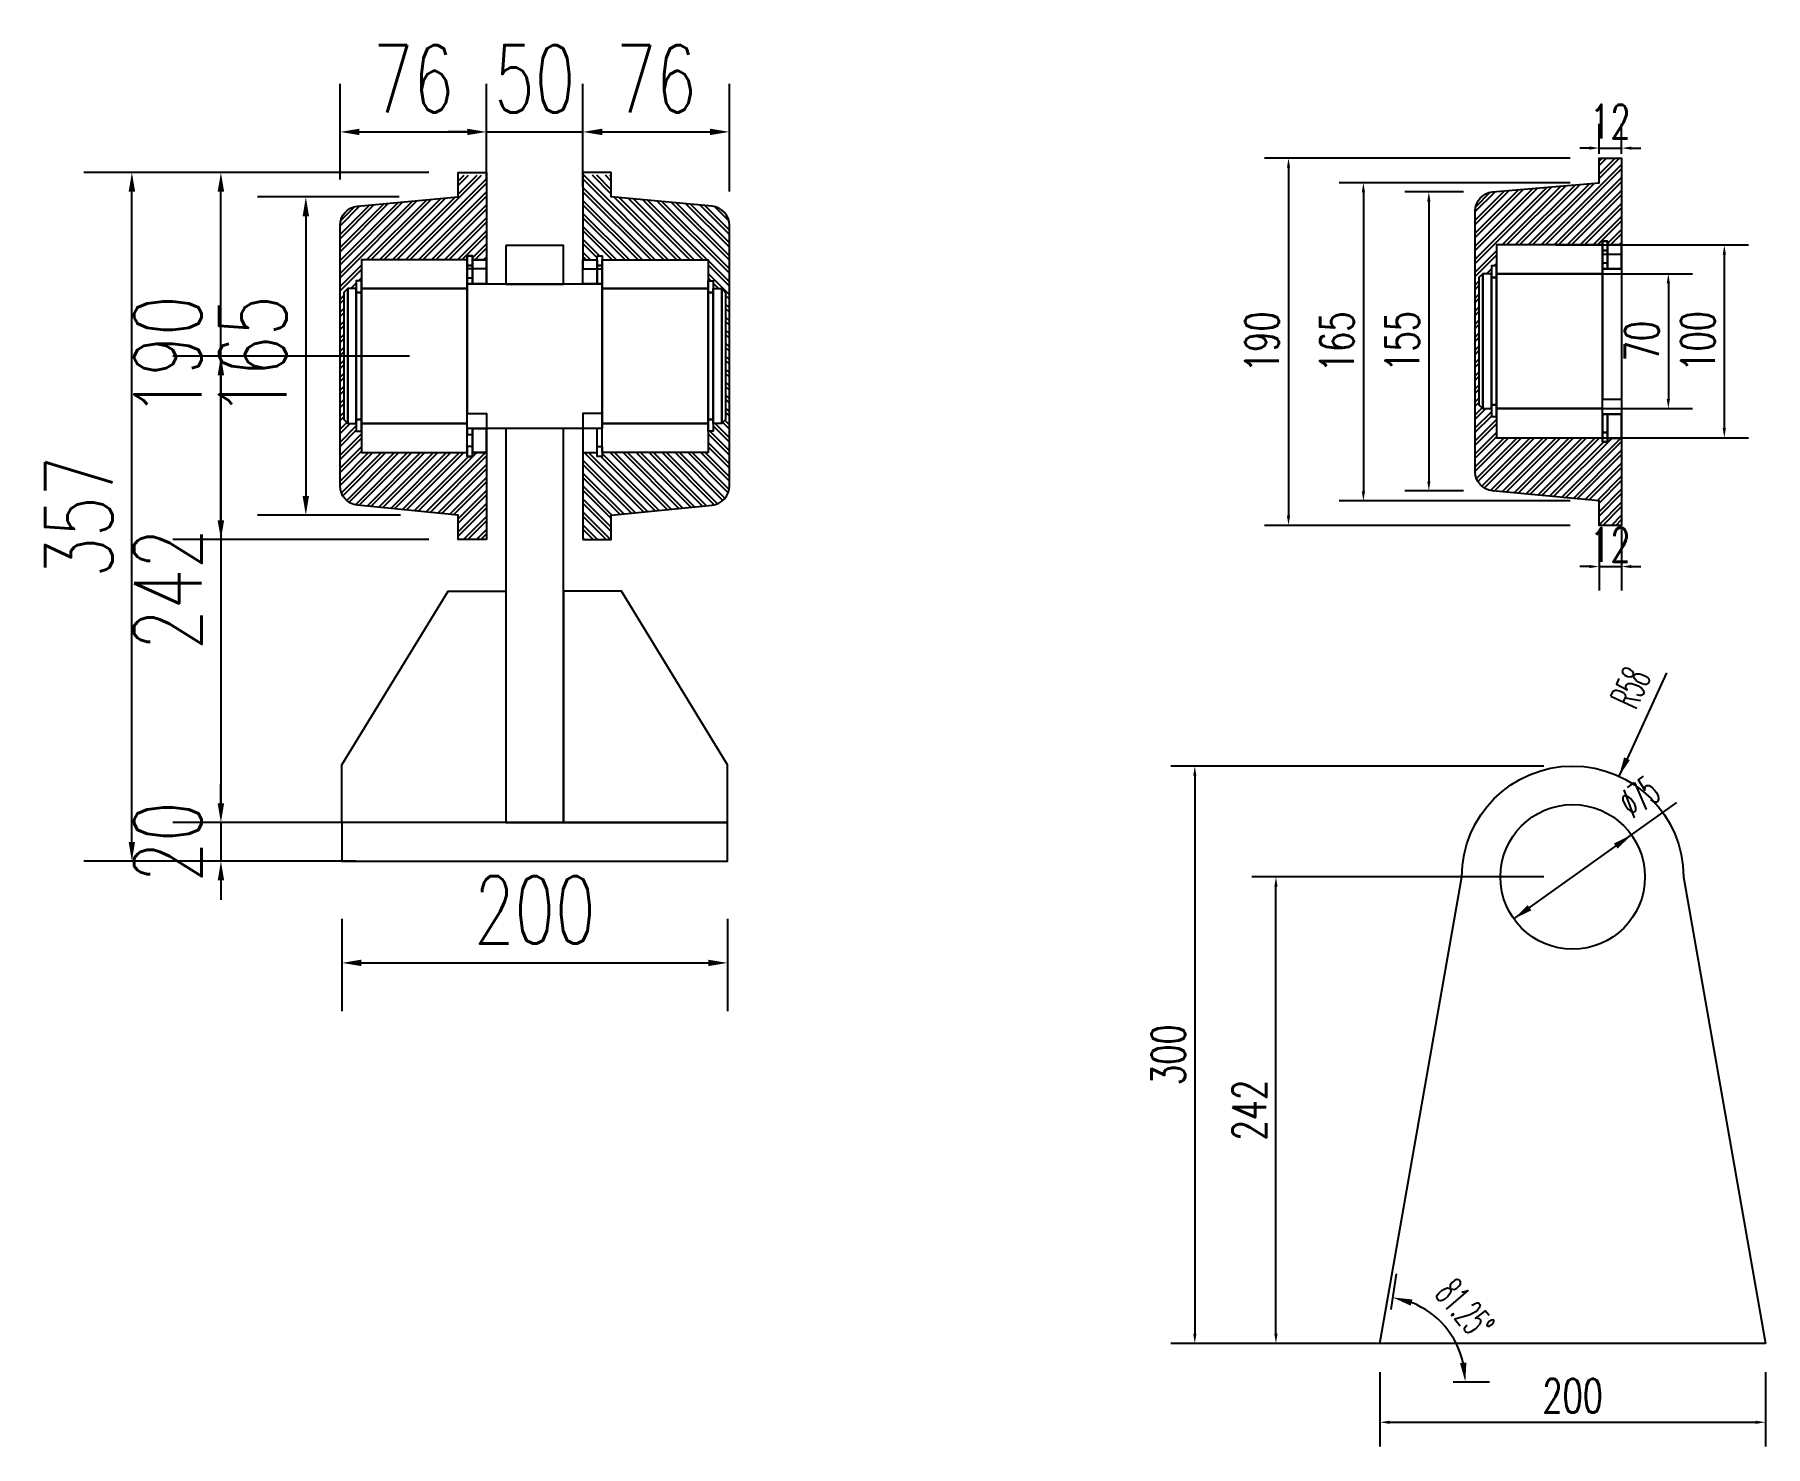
# Model space of a CAD drawing. Header units: millimetres. Extents: x -1443632 to -1307761, y 1430256 to 1527696.
# Drawn here: x -1432426 to -1431528, y 1497806 to 1498538 of the extents above; entities that cross this region are included whole.
import ezdxf

# ---------------------------------------------------------------- set-up
doc = ezdxf.new("R2010")
doc.units = ezdxf.units.MM
doc.header["$LTSCALE"] = 10
doc.layers.get('DEFPOINTS').update_dxf_attribs({"linetype": 'CONTINUOUS'})
for name, color, linetype in [('PUB_DIM', 3, 'CONTINUOUS'), ('W-PLASTIC_RAILINGS塑木栏杆', 6, 'CONTINUOUS'), ('WALL', 9, 'CONTINUOUS'), ('钢', 172, 'CONTINUOUS')]:
    doc.layers.add(name, color=color, linetype=linetype)
doc.styles.add('_TCH_DIM', font='SIMPLEX.shx', dxfattribs={"width": 0.7, "bigfont": 'GBCBIG.shx'})
doc.styles.add('_TCH_DIM_T3', font='SIMPLEX.shx', dxfattribs={"width": 0.494118, "bigfont": 'GBCBIG.shx'})
doc.styles.add('STANDARD_T3', font='simplex.shx', dxfattribs={"width": 0.7, "bigfont": 'gbcbig.shx'})
doc.dimstyles.new('_TCH_ARROW&&5', dxfattribs={"dimtxt": 14.875, "dimasz": 10, "dimexe": 12.5, "dimexo": 15, "dimgap": 6.3125, "dimtad": 1, "dimdec": 0, "dimzin": 0, "dimdsep": 46, "dimtxsty": '_TCH_DIM_T3', "dimcen": 0.09, "dimclrt": 7, "dimazin": 2, "dimtfac": 1, "dimtdec": 0, "dimtix": 1, "dimtmove": 2, "dimatfit": 3, "dimfxl": 0, "dimtolj": 1, "dimtzin": 0, "dimarcsym": 0})
doc.dimstyles.new('W&&10', dxfattribs={"dimtxt": 35, "dimasz": 10, "dimexe": 25, "dimexo": 30, "dimgap": 10, "dimtad": 1, "dimdec": 0, "dimzin": 0, "dimdsep": 46, "dimtxsty": 'STANDARD_T3', "dimcen": 0.09, "dimclrd": 1, "dimclre": 1, "dimclrt": 7, "dimazin": 2, "dimtfac": 1, "dimtdec": 0, "dimtix": 1, "dimtmove": 2, "dimatfit": 3, "dimfxl": 0, "dimtolj": 1, "dimtzin": 0, "dimarcsym": 0})
doc.dimstyles.new('W&&5', dxfattribs={"dimtxt": 17.5, "dimasz": 5, "dimexe": 12.5, "dimexo": 15, "dimgap": 5, "dimtad": 1, "dimdec": 0, "dimzin": 0, "dimdsep": 46, "dimtxsty": 'STANDARD_T3', "dimcen": 0.09, "dimclrd": 1, "dimclre": 1, "dimclrt": 7, "dimazin": 2, "dimtfac": 1, "dimtdec": 0, "dimtix": 1, "dimtmove": 2, "dimatfit": 3, "dimfxl": 0, "dimtolj": 1, "dimtzin": 0, "dimarcsym": 0})

# ---------------------------------------------------------------- blocks, each defined once
blk = doc.blocks.new('*D865')
at = {"layer": 'DEFPOINTS', "color": 0, "transparency": 16777216}
for p in [(-1432141.33, 1498487.57), (-1432191.33, 1498456.56), (-1432141.33, 1498456.56)]:
    blk.add_point(p, dxfattribs=at)
at = {"layer": 'PUB_DIM', "color": 1, "lineweight": -2, "transparency": 16777216}
for p, q in [((-1432191.33, 1498486.56), (-1432191.33, 1498512.57)), ((-1432141.33, 1498486.56), (-1432141.33, 1498512.57)), ((-1432201.33, 1498487.57), (-1432211.33, 1498487.57)), ((-1432191.33, 1498487.57), (-1432141.33, 1498487.57)), ((-1432131.33, 1498487.57), (-1432121.33, 1498487.57))]:
    blk.add_line(p, q, dxfattribs=at)
at = {"layer": 'PUB_DIM', "color": 1, "transparency": 16777216}
for points in [[(-1432201.33, 1498489.23), (-1432201.33, 1498485.9), (-1432191.33, 1498487.57)], [(-1432131.33, 1498489.23), (-1432131.33, 1498485.9), (-1432141.33, 1498487.57)]]:
    blk.add_solid(points, dxfattribs=at)
at = {"layer": 'PUB_DIM', "color": 7, "transparency": 16777216, "insert": (-1432166.33, 1498515.07), "char_height": 35, "attachment_point": 5, "style": 'STANDARD_T3'}
blk.add_mtext('\\A1;50', dxfattribs=at)
blk = doc.blocks.new('*D866')
at = {"layer": 'DEFPOINTS', "color": 0, "transparency": 16777216}
for p in [(-1432191.33, 1498487.57), (-1432267.31, 1498432.89), (-1432191.33, 1498432.89)]:
    blk.add_point(p, dxfattribs=at)
at = {"layer": 'PUB_DIM', "color": 1, "lineweight": -2, "transparency": 16777216}
for p, q in [((-1432267.31, 1498462.89), (-1432267.31, 1498512.57)), ((-1432191.33, 1498462.89), (-1432191.33, 1498512.57)), ((-1432257.31, 1498487.57), (-1432201.33, 1498487.57))]:
    blk.add_line(p, q, dxfattribs=at)
at = {"layer": 'PUB_DIM', "color": 1, "transparency": 16777216}
for points in [[(-1432257.31, 1498489.23), (-1432257.31, 1498485.9), (-1432267.31, 1498487.57)], [(-1432201.33, 1498489.23), (-1432201.33, 1498485.9), (-1432191.33, 1498487.57)]]:
    blk.add_solid(points, dxfattribs=at)
at = {"layer": 'PUB_DIM', "color": 7, "transparency": 16777216, "insert": (-1432229.32, 1498515.07), "char_height": 35, "attachment_point": 5, "style": 'STANDARD_T3'}
blk.add_mtext('\\A1;76', dxfattribs=at)
blk = doc.blocks.new('*D867')
at = {"layer": 'DEFPOINTS', "color": 0, "transparency": 16777216}
for p in [(-1432065.34, 1498487.57), (-1432141.33, 1498429.09), (-1432065.34, 1498426.61)]:
    blk.add_point(p, dxfattribs=at)
at = {"layer": 'PUB_DIM', "color": 1, "lineweight": -2, "transparency": 16777216}
for p, q in [((-1432141.33, 1498459.09), (-1432141.33, 1498512.57)), ((-1432065.34, 1498456.61), (-1432065.34, 1498512.57)), ((-1432131.33, 1498487.57), (-1432075.34, 1498487.57))]:
    blk.add_line(p, q, dxfattribs=at)
at = {"layer": 'PUB_DIM', "color": 1, "transparency": 16777216}
for points in [[(-1432131.33, 1498489.23), (-1432131.33, 1498485.9), (-1432141.33, 1498487.57)], [(-1432075.34, 1498489.23), (-1432075.34, 1498485.9), (-1432065.34, 1498487.57)]]:
    blk.add_solid(points, dxfattribs=at)
at = {"layer": 'PUB_DIM', "color": 7, "transparency": 16777216, "insert": (-1432103.33, 1498515.07), "char_height": 35, "attachment_point": 5, "style": 'STANDARD_T3'}
blk.add_mtext('\\A1;76', dxfattribs=at)
blk = doc.blocks.new('*D868')
at = {"layer": 'DEFPOINTS', "color": 0, "transparency": 16777216}
for p in [(-1432229.19, 1498129.26), (-1432329.16, 1498109.26), (-1432229.19, 1498109.26)]:
    blk.add_point(p, dxfattribs=at)
at = {"layer": 'PUB_DIM', "color": 1, "lineweight": -2, "transparency": 16777216}
for p, q in [((-1432329.16, 1498139.26), (-1432329.16, 1498149.26)), ((-1432259.19, 1498129.26), (-1432354.16, 1498129.26)), ((-1432329.16, 1498129.26), (-1432329.16, 1498109.26)), ((-1432259.19, 1498109.26), (-1432354.16, 1498109.26)), ((-1432329.16, 1498099.26), (-1432329.16, 1498089.26))]:
    blk.add_line(p, q, dxfattribs=at)
at = {"layer": 'PUB_DIM', "color": 1, "transparency": 16777216}
for points in [[(-1432330.83, 1498139.26), (-1432327.5, 1498139.26), (-1432329.16, 1498129.26)], [(-1432330.83, 1498099.26), (-1432327.5, 1498099.26), (-1432329.16, 1498109.26)]]:
    blk.add_solid(points, dxfattribs=at)
at = {"layer": 'PUB_DIM', "color": 7, "transparency": 16777216, "insert": (-1432356.66, 1498119.26), "char_height": 35, "attachment_point": 5, "rotation": 90, "style": 'STANDARD_T3'}
blk.add_mtext('\\A1;20', dxfattribs=at)
blk = doc.blocks.new('*D869')
at = {"layer": 'DEFPOINTS', "color": 0, "transparency": 16777216}
for p in [(-1432266.33, 1498109.26), (-1432066.33, 1498109.26), (-1432066.33, 1498056.48)]:
    blk.add_point(p, dxfattribs=at)
at = {"layer": 'PUB_DIM', "color": 1, "lineweight": -2, "transparency": 16777216}
for p, q in [((-1432266.33, 1498079.26), (-1432266.33, 1498031.48)), ((-1432066.33, 1498079.26), (-1432066.33, 1498031.48)), ((-1432256.33, 1498056.48), (-1432076.33, 1498056.48))]:
    blk.add_line(p, q, dxfattribs=at)
at = {"layer": 'PUB_DIM', "color": 1, "transparency": 16777216}
for points in [[(-1432256.33, 1498058.15), (-1432256.33, 1498054.81), (-1432266.33, 1498056.48)], [(-1432076.33, 1498058.15), (-1432076.33, 1498054.81), (-1432066.33, 1498056.48)]]:
    blk.add_solid(points, dxfattribs=at)
at = {"layer": 'PUB_DIM', "color": 7, "transparency": 16777216, "insert": (-1432166.33, 1498083.98), "char_height": 35, "attachment_point": 5, "style": 'STANDARD_T3'}
blk.add_mtext('\\A1;200', dxfattribs=at)
blk = doc.blocks.new('*D870')
at = {"layer": 'DEFPOINTS', "color": 0, "transparency": 16777216}
for p in [(-1432375.35, 1498466.55), (-1432206.01, 1498466.55), (-1432266.33, 1498109.26)]:
    blk.add_point(p, dxfattribs=at)
at = {"layer": 'PUB_DIM', "color": 1, "lineweight": -2, "transparency": 16777216}
for p, q in [((-1432236.01, 1498466.55), (-1432400.35, 1498466.55)), ((-1432375.35, 1498119.26), (-1432375.35, 1498456.55)), ((-1432296.33, 1498109.26), (-1432400.35, 1498109.26))]:
    blk.add_line(p, q, dxfattribs=at)
at = {"layer": 'PUB_DIM', "color": 1, "transparency": 16777216}
for points in [[(-1432377.02, 1498456.55), (-1432373.68, 1498456.55), (-1432375.35, 1498466.55)], [(-1432377.02, 1498119.26), (-1432373.68, 1498119.26), (-1432375.35, 1498109.26)]]:
    blk.add_solid(points, dxfattribs=at)
at = {"layer": 'PUB_DIM', "color": 7, "transparency": 16777216, "insert": (-1432402.85, 1498287.9), "char_height": 35, "attachment_point": 5, "rotation": 90, "style": 'STANDARD_T3'}
blk.add_mtext('\\A1;357', dxfattribs=at)
blk = doc.blocks.new('*D871')
at = {"layer": 'DEFPOINTS', "color": 0, "transparency": 16777216}
for p in [(-1432206.67, 1498453.82), (-1432285.1, 1498288.75), (-1432206, 1498288.75)]:
    blk.add_point(p, dxfattribs=at)
at = {"layer": 'PUB_DIM', "color": 1, "lineweight": -2, "transparency": 16777216}
for p, q in [((-1432236.67, 1498453.82), (-1432310.1, 1498453.82)), ((-1432285.1, 1498443.82), (-1432285.1, 1498298.75)), ((-1432236, 1498288.75), (-1432310.1, 1498288.75))]:
    blk.add_line(p, q, dxfattribs=at)
at = {"layer": 'PUB_DIM', "color": 1, "transparency": 16777216}
for points in [[(-1432286.77, 1498443.82), (-1432283.43, 1498443.82), (-1432285.1, 1498453.82)], [(-1432286.77, 1498298.75), (-1432283.43, 1498298.75), (-1432285.1, 1498288.75)]]:
    blk.add_solid(points, dxfattribs=at)
at = {"layer": 'PUB_DIM', "color": 7, "transparency": 16777216, "insert": (-1432312.6, 1498371.28), "char_height": 35, "attachment_point": 5, "rotation": 90, "style": 'STANDARD_T3'}
blk.add_mtext('\\A1;165', dxfattribs=at)
blk = doc.blocks.new('*D872')
at = {"layer": 'DEFPOINTS', "color": 0, "transparency": 16777216}
for p in [(-1432329.16, 1498466.55), (-1432191.32, 1498466.55), (-1432191.32, 1498276.08)]:
    blk.add_point(p, dxfattribs=at)
at = {"layer": 'PUB_DIM', "color": 1, "lineweight": -2, "transparency": 16777216}
for p, q in [((-1432221.32, 1498466.55), (-1432354.16, 1498466.55)), ((-1432329.16, 1498286.08), (-1432329.16, 1498456.55)), ((-1432221.32, 1498276.08), (-1432354.16, 1498276.08))]:
    blk.add_line(p, q, dxfattribs=at)
at = {"layer": 'PUB_DIM', "color": 1, "transparency": 16777216}
for points in [[(-1432330.83, 1498456.55), (-1432327.5, 1498456.55), (-1432329.16, 1498466.55)], [(-1432330.83, 1498286.08), (-1432327.5, 1498286.08), (-1432329.16, 1498276.08)]]:
    blk.add_solid(points, dxfattribs=at)
at = {"layer": 'PUB_DIM', "color": 7, "transparency": 16777216, "insert": (-1432356.66, 1498371.31), "char_height": 35, "attachment_point": 5, "rotation": 90, "style": 'STANDARD_T3'}
blk.add_mtext('\\A1;190', dxfattribs=at)
blk = doc.blocks.new('*D873')
at = {"layer": 'DEFPOINTS', "color": 0, "transparency": 16777216}
for p in [(-1432201.34, 1498371.31), (-1432329.17, 1498129.26), (-1432201.34, 1498129.26)]:
    blk.add_point(p, dxfattribs=at)
at = {"layer": 'PUB_DIM', "color": 1, "lineweight": -2, "transparency": 16777216}
for p, q in [((-1432231.34, 1498371.31), (-1432354.17, 1498371.31)), ((-1432329.17, 1498361.31), (-1432329.17, 1498139.26)), ((-1432231.34, 1498129.26), (-1432354.17, 1498129.26))]:
    blk.add_line(p, q, dxfattribs=at)
at = {"layer": 'PUB_DIM', "color": 1, "transparency": 16777216}
for points in [[(-1432330.84, 1498361.31), (-1432327.5, 1498361.31), (-1432329.17, 1498371.31)], [(-1432330.84, 1498139.26), (-1432327.5, 1498139.26), (-1432329.17, 1498129.26)]]:
    blk.add_solid(points, dxfattribs=at)
at = {"layer": 'PUB_DIM', "color": 7, "transparency": 16777216, "insert": (-1432356.67, 1498250.29), "char_height": 35, "attachment_point": 5, "rotation": 90, "style": 'STANDARD_T3'}
blk.add_mtext('\\A1;242', dxfattribs=at)
blk = doc.blocks.new('*D886')
at = {"layer": 'DEFPOINTS', "color": 0, "transparency": 16777216}
for p in [(-1431727.79, 1497859.09), (-1431527.79, 1497859.09), (-1431527.79, 1497818.17)]:
    blk.add_point(p, dxfattribs=at)
at = {"layer": 'PUB_DIM', "color": 1, "lineweight": -2, "transparency": 16777216}
for p, q in [((-1431727.79, 1497844.09), (-1431727.79, 1497805.67)), ((-1431527.79, 1497844.09), (-1431527.79, 1497805.67)), ((-1431722.79, 1497818.17), (-1431532.79, 1497818.17))]:
    blk.add_line(p, q, dxfattribs=at)
at = {"layer": 'PUB_DIM', "color": 1, "transparency": 16777216}
for points in [[(-1431722.79, 1497819), (-1431722.79, 1497817.33), (-1431727.79, 1497818.17)], [(-1431532.79, 1497819), (-1431532.79, 1497817.33), (-1431527.79, 1497818.17)]]:
    blk.add_solid(points, dxfattribs=at)
at = {"layer": 'PUB_DIM', "color": 7, "transparency": 16777216, "insert": (-1431627.79, 1497831.92), "char_height": 17.5, "attachment_point": 5, "style": 'STANDARD_T3'}
blk.add_mtext('\\A1;200', dxfattribs=at)
blk = doc.blocks.new('*D887')
at = {"layer": 'DEFPOINTS', "color": 0, "transparency": 16777216}
for p in [(-1431781.75, 1498101.09), (-1431627.79, 1498101.09), (-1431627.79, 1497859.09)]:
    blk.add_point(p, dxfattribs=at)
at = {"layer": 'PUB_DIM', "color": 1, "lineweight": -2, "transparency": 16777216}
for p, q in [((-1431642.79, 1498101.09), (-1431794.25, 1498101.09)), ((-1431781.75, 1497864.09), (-1431781.75, 1498096.09)), ((-1431642.79, 1497859.09), (-1431794.25, 1497859.09))]:
    blk.add_line(p, q, dxfattribs=at)
at = {"layer": 'PUB_DIM', "color": 1, "transparency": 16777216}
for points in [[(-1431782.58, 1498096.09), (-1431780.92, 1498096.09), (-1431781.75, 1498101.09)], [(-1431782.58, 1497864.09), (-1431780.92, 1497864.09), (-1431781.75, 1497859.09)]]:
    blk.add_solid(points, dxfattribs=at)
at = {"layer": 'PUB_DIM', "color": 7, "transparency": 16777216, "insert": (-1431795.5, 1497980.09), "char_height": 17.5, "attachment_point": 5, "rotation": 90, "style": 'STANDARD_T3'}
blk.add_mtext('\\A1;242', dxfattribs=at)
blk = doc.blocks.new('*D888')
at = {"layer": 'DEFPOINTS', "color": 0, "transparency": 16777216}
for p in [(-1431627.79, 1498158.59), (-1431823.84, 1497859.09), (-1431627.79, 1497859.09)]:
    blk.add_point(p, dxfattribs=at)
at = {"layer": 'PUB_DIM', "color": 1, "lineweight": -2, "transparency": 16777216}
for p, q in [((-1431642.79, 1498158.59), (-1431836.34, 1498158.59)), ((-1431823.84, 1498153.59), (-1431823.84, 1497864.09)), ((-1431642.79, 1497859.09), (-1431836.34, 1497859.09))]:
    blk.add_line(p, q, dxfattribs=at)
at = {"layer": 'PUB_DIM', "color": 1, "transparency": 16777216}
for points in [[(-1431824.68, 1498153.59), (-1431823.01, 1498153.59), (-1431823.84, 1498158.59)], [(-1431824.68, 1497864.09), (-1431823.01, 1497864.09), (-1431823.84, 1497859.09)]]:
    blk.add_solid(points, dxfattribs=at)
at = {"layer": 'PUB_DIM', "color": 7, "transparency": 16777216, "insert": (-1431837.59, 1498008.84), "char_height": 17.5, "attachment_point": 5, "rotation": 90, "style": 'STANDARD_T3'}
blk.add_mtext('\\A1;300', dxfattribs=at)
blk = doc.blocks.new('*D889')
at = {"layer": 'DEFPOINTS', "color": 0, "transparency": 16777216}
for p in [(-1431602.38, 1498479.17), (-1431614.07, 1498461.26), (-1431602.38, 1498461.22)]:
    blk.add_point(p, dxfattribs=at)
at = {"layer": 'W-PLASTIC_RAILINGS塑木栏杆', "color": 1, "lineweight": -2, "transparency": 16777216}
for p, q in [((-1431614.07, 1498476.26), (-1431614.07, 1498491.67)), ((-1431602.38, 1498476.22), (-1431602.38, 1498491.67)), ((-1431619.07, 1498479.17), (-1431624.07, 1498479.17)), ((-1431614.07, 1498479.17), (-1431602.38, 1498479.17)), ((-1431597.38, 1498479.17), (-1431592.38, 1498479.17))]:
    blk.add_line(p, q, dxfattribs=at)
at = {"layer": 'W-PLASTIC_RAILINGS塑木栏杆', "color": 1, "transparency": 16777216}
for points in [[(-1431619.07, 1498480), (-1431619.07, 1498478.34), (-1431614.07, 1498479.17)], [(-1431597.38, 1498480), (-1431597.38, 1498478.34), (-1431602.38, 1498479.17)]]:
    blk.add_solid(points, dxfattribs=at)
at = {"layer": 'W-PLASTIC_RAILINGS塑木栏杆', "color": 7, "transparency": 16777216, "insert": (-1431608.22, 1498492.92), "char_height": 17.5, "attachment_point": 5, "style": 'STANDARD_T3'}
blk.add_mtext('\\A1;12', dxfattribs=at)
blk = doc.blocks.new('*D890')
at = {"layer": 'DEFPOINTS', "color": 0, "transparency": 16777216}
for p in [(-1431614.06, 1498296.13), (-1431602.37, 1498296.13), (-1431602.37, 1498262.09)]:
    blk.add_point(p, dxfattribs=at)
at = {"layer": 'W-PLASTIC_RAILINGS塑木栏杆', "color": 1, "lineweight": -2, "transparency": 16777216}
for p, q in [((-1431614.06, 1498281.13), (-1431614.06, 1498249.59)), ((-1431602.37, 1498281.13), (-1431602.37, 1498249.59)), ((-1431619.06, 1498262.09), (-1431624.06, 1498262.09)), ((-1431614.06, 1498262.09), (-1431602.37, 1498262.09)), ((-1431597.37, 1498262.09), (-1431592.37, 1498262.09))]:
    blk.add_line(p, q, dxfattribs=at)
at = {"layer": 'W-PLASTIC_RAILINGS塑木栏杆', "color": 1, "transparency": 16777216}
for points in [[(-1431619.06, 1498262.92), (-1431619.06, 1498261.26), (-1431614.06, 1498262.09)], [(-1431597.37, 1498262.92), (-1431597.37, 1498261.26), (-1431602.37, 1498262.09)]]:
    blk.add_solid(points, dxfattribs=at)
at = {"layer": 'W-PLASTIC_RAILINGS塑木栏杆', "color": 7, "transparency": 16777216, "insert": (-1431608.21, 1498273.34), "char_height": 17.5, "attachment_point": 5, "style": 'STANDARD_T3'}
blk.add_mtext('\\A1;12', dxfattribs=at)
blk = doc.blocks.new('*D891')
at = {"layer": 'DEFPOINTS', "color": 0, "transparency": 16777216}
for p in [(-1431639.84, 1498414.01), (-1431639.84, 1498344), (-1431578.15, 1498344)]:
    blk.add_point(p, dxfattribs=at)
at = {"layer": 'W-PLASTIC_RAILINGS塑木栏杆', "color": 1, "lineweight": -2, "transparency": 16777216}
for p, q in [((-1431624.84, 1498414.01), (-1431565.65, 1498414.01)), ((-1431578.15, 1498409.01), (-1431578.15, 1498349)), ((-1431624.84, 1498344), (-1431565.65, 1498344))]:
    blk.add_line(p, q, dxfattribs=at)
at = {"layer": 'W-PLASTIC_RAILINGS塑木栏杆', "color": 1, "transparency": 16777216}
for points in [[(-1431578.99, 1498409.01), (-1431577.32, 1498409.01), (-1431578.15, 1498414.01)], [(-1431578.99, 1498349), (-1431577.32, 1498349), (-1431578.15, 1498344)]]:
    blk.add_solid(points, dxfattribs=at)
at = {"layer": 'W-PLASTIC_RAILINGS塑木栏杆', "color": 7, "transparency": 16777216, "insert": (-1431591.9, 1498379.01), "char_height": 17.5, "attachment_point": 5, "rotation": 90, "style": 'STANDARD_T3'}
blk.add_mtext('\\A1;70', dxfattribs=at)
blk = doc.blocks.new('*D892')
at = {"layer": 'DEFPOINTS', "color": 0, "transparency": 16777216}
for p in [(-1431651.47, 1498428.91), (-1431648.05, 1498328.88), (-1431549.1, 1498328.88)]:
    blk.add_point(p, dxfattribs=at)
at = {"layer": 'W-PLASTIC_RAILINGS塑木栏杆', "color": 1, "lineweight": -2, "transparency": 16777216}
for p, q in [((-1431636.47, 1498428.91), (-1431536.6, 1498428.91)), ((-1431549.1, 1498423.91), (-1431549.1, 1498333.88)), ((-1431633.05, 1498328.88), (-1431536.6, 1498328.88))]:
    blk.add_line(p, q, dxfattribs=at)
at = {"layer": 'W-PLASTIC_RAILINGS塑木栏杆', "color": 1, "transparency": 16777216}
for points in [[(-1431549.94, 1498423.91), (-1431548.27, 1498423.91), (-1431549.1, 1498428.91)], [(-1431549.94, 1498333.88), (-1431548.27, 1498333.88), (-1431549.1, 1498328.88)]]:
    blk.add_solid(points, dxfattribs=at)
at = {"layer": 'W-PLASTIC_RAILINGS塑木栏杆', "color": 7, "transparency": 16777216, "insert": (-1431562.85, 1498378.89), "char_height": 17.5, "attachment_point": 5, "rotation": 90, "style": 'STANDARD_T3'}
blk.add_mtext('\\A1;100', dxfattribs=at)
blk = doc.blocks.new('*D893')
at = {"layer": 'DEFPOINTS', "color": 0, "transparency": 16777216}
for p in [(-1431614.07, 1498473.93), (-1431775.22, 1498283.46), (-1431614.06, 1498283.46)]:
    blk.add_point(p, dxfattribs=at)
at = {"layer": 'W-PLASTIC_RAILINGS塑木栏杆', "color": 1, "lineweight": -2, "transparency": 16777216}
for p, q in [((-1431629.07, 1498473.93), (-1431787.72, 1498473.93)), ((-1431775.22, 1498468.93), (-1431775.22, 1498288.46)), ((-1431629.06, 1498283.46), (-1431787.72, 1498283.46))]:
    blk.add_line(p, q, dxfattribs=at)
at = {"layer": 'W-PLASTIC_RAILINGS塑木栏杆', "color": 1, "transparency": 16777216}
for points in [[(-1431776.05, 1498468.93), (-1431774.38, 1498468.93), (-1431775.22, 1498473.93)], [(-1431776.05, 1498288.46), (-1431774.38, 1498288.46), (-1431775.22, 1498283.46)]]:
    blk.add_solid(points, dxfattribs=at)
at = {"layer": 'W-PLASTIC_RAILINGS塑木栏杆', "color": 7, "transparency": 16777216, "insert": (-1431788.97, 1498378.7), "char_height": 17.5, "attachment_point": 5, "rotation": 90, "style": 'STANDARD_T3'}
blk.add_mtext('\\A1;190', dxfattribs=at)
blk = doc.blocks.new('*D894')
at = {"layer": 'DEFPOINTS', "color": 0, "transparency": 16777216}
for p in [(-1431614.07, 1498461.2), (-1431736.37, 1498296.13), (-1431614.06, 1498296.13)]:
    blk.add_point(p, dxfattribs=at)
at = {"layer": 'W-PLASTIC_RAILINGS塑木栏杆', "color": 1, "lineweight": -2, "transparency": 16777216}
for p, q in [((-1431629.07, 1498461.2), (-1431748.87, 1498461.2)), ((-1431736.37, 1498456.2), (-1431736.37, 1498301.13)), ((-1431629.06, 1498296.13), (-1431748.87, 1498296.13))]:
    blk.add_line(p, q, dxfattribs=at)
at = {"layer": 'W-PLASTIC_RAILINGS塑木栏杆', "color": 1, "transparency": 16777216}
for points in [[(-1431737.2, 1498456.2), (-1431735.53, 1498456.2), (-1431736.37, 1498461.2)], [(-1431737.2, 1498301.13), (-1431735.53, 1498301.13), (-1431736.37, 1498296.13)]]:
    blk.add_solid(points, dxfattribs=at)
at = {"layer": 'W-PLASTIC_RAILINGS塑木栏杆', "color": 7, "transparency": 16777216, "insert": (-1431750.12, 1498378.67), "char_height": 17.5, "attachment_point": 5, "rotation": 90, "style": 'STANDARD_T3'}
blk.add_mtext('\\A1;165', dxfattribs=at)
blk = doc.blocks.new('*D895')
at = {"layer": 'DEFPOINTS', "color": 0, "transparency": 16777216}
for p in [(-1431669.36, 1498456.45), (-1431702.41, 1498301.34), (-1431669.36, 1498301.34)]:
    blk.add_point(p, dxfattribs=at)
at = {"layer": 'W-PLASTIC_RAILINGS塑木栏杆', "color": 1, "lineweight": -2, "transparency": 16777216}
for p, q in [((-1431684.36, 1498456.45), (-1431714.91, 1498456.45)), ((-1431702.41, 1498451.45), (-1431702.41, 1498306.34)), ((-1431684.36, 1498301.34), (-1431714.91, 1498301.34))]:
    blk.add_line(p, q, dxfattribs=at)
at = {"layer": 'W-PLASTIC_RAILINGS塑木栏杆', "color": 1, "transparency": 16777216}
for points in [[(-1431703.24, 1498451.45), (-1431701.57, 1498451.45), (-1431702.41, 1498456.45)], [(-1431703.24, 1498306.34), (-1431701.57, 1498306.34), (-1431702.41, 1498301.34)]]:
    blk.add_solid(points, dxfattribs=at)
at = {"layer": 'W-PLASTIC_RAILINGS塑木栏杆', "color": 7, "transparency": 16777216, "insert": (-1431716.16, 1498378.89), "char_height": 17.5, "attachment_point": 5, "rotation": 90, "style": 'STANDARD_T3'}
blk.add_mtext('\\A1;155', dxfattribs=at)
blk = doc.blocks.new('*D921')
at = {"layer": 'DEFPOINTS', "color": 0, "transparency": 16777216}
for p in [(-1431724.29, 1497861.83), (-1431688.33, 1497859.27), (-1431727.79, 1497839.09), (-1431704.78, 1497839.09)]:
    blk.add_point(p, dxfattribs=at)
at = {"layer": 'W-PLASTIC_RAILINGS塑木栏杆', "color": 0, "lineweight": -2, "transparency": 16777216}
for p, q in [((-1431722.01, 1497876.66), (-1431719.15, 1497895.25)), ((-1431689.78, 1497839.09), (-1431670.97, 1497839.09))]:
    blk.add_line(p, q, dxfattribs=at)
blk.add_arc((-1431727.79, 1497839.09), 44.33, 12.95287, 68.29317, dxfattribs=at)
at = {"layer": 'W-PLASTIC_RAILINGS塑木栏杆', "color": 0, "transparency": 16777216}
for points in [[(-1431711.84, 1497878.66), (-1431710.96, 1497881.88), (-1431721.05, 1497882.9)], [(-1431682.94, 1497849.21), (-1431686.25, 1497848.83), (-1431683.47, 1497839.09)]]:
    blk.add_solid(points, dxfattribs=at)
at = {"layer": 'W-PLASTIC_RAILINGS塑木栏杆', "color": 7, "transparency": 16777216, "insert": (-1431683.71, 1497876.9), "char_height": 14.875, "attachment_point": 5, "rotation": 310.62302, "style": '_TCH_DIM_T3'}
blk.add_mtext('\\A1;81.25°', dxfattribs=at)

msp = doc.modelspace()

# ---------------------------------------------------------------- hatches: boundary and pattern name
at = {"layer": 'WALL'}
h = msp.add_hatch(dxfattribs=at)
h.set_pattern_fill('ANSI32', color=256)
h.set_pattern_definition([(45, (-3001877.2926, -916781.2995), (-3.3675960454, 3.3675960454), []), (45, (-3001875.0475, -916781.2995), (-3.3675960454, 3.3675960454), [])])
edge = h.paths.add_edge_path()
edge.add_line((-1431669.35, 1498301.34), (-1431614.06, 1498296.13))
edge.add_line((-1431614.06, 1498296.13), (-1431614.06, 1498283.46))
edge.add_line((-1431614.06, 1498283.46), (-1431602.37, 1498283.46))
edge.add_line((-1431602.37, 1498283.46), (-1431602.38, 1498328.76))
edge.add_line((-1431602.38, 1498328.76), (-1431609.72, 1498328.76))
edge.add_line((-1431609.72, 1498328.76), (-1431609.72, 1498326.75))
edge.add_line((-1431609.72, 1498326.75), (-1431612.39, 1498326.75))
edge.add_line((-1431612.39, 1498326.75), (-1431612.39, 1498328.88))
edge.add_line((-1431612.39, 1498328.88), (-1431667.29, 1498328.88))
edge.add_line((-1431667.29, 1498328.88), (-1431667.29, 1498340))
edge.add_line((-1431667.29, 1498340), (-1431669.96, 1498340))
edge.add_line((-1431669.96, 1498340), (-1431669.96, 1498344))
edge.add_line((-1431669.96, 1498344), (-1431674.4, 1498344))
edge.add_line((-1431674.4, 1498344), (-1431676.4, 1498346))
edge.add_line((-1431676.4, 1498346), (-1431676.4, 1498412.01))
edge.add_line((-1431676.4, 1498412.01), (-1431674.4, 1498414.01))
edge.add_line((-1431674.4, 1498414.01), (-1431669.96, 1498414.01))
edge.add_line((-1431669.96, 1498414.01), (-1431669.96, 1498418.01))
edge.add_line((-1431669.96, 1498418.01), (-1431667.29, 1498418.01))
edge.add_line((-1431667.29, 1498418.01), (-1431667.29, 1498428.91))
edge.add_line((-1431667.29, 1498428.91), (-1431612.39, 1498428.91))
edge.add_line((-1431612.39, 1498428.91), (-1431612.39, 1498430.91))
edge.add_line((-1431612.39, 1498430.91), (-1431609.72, 1498430.91))
edge.add_line((-1431609.72, 1498430.91), (-1431609.72, 1498428.91))
edge.add_line((-1431609.72, 1498428.91), (-1431602.38, 1498428.91))
edge.add_line((-1431602.38, 1498428.91), (-1431602.38, 1498473.93))
edge.add_line((-1431602.38, 1498473.93), (-1431614.07, 1498473.93))
edge.add_line((-1431614.07, 1498473.93), (-1431614.07, 1498461.2))
edge.add_line((-1431614.07, 1498461.2), (-1431669.36, 1498456.45))
edge.add_arc((-1431668.36, 1498446.49), 10, 95.71059, 180)
edge.add_line((-1431678.36, 1498446.49), (-1431678.36, 1498311.29))
edge.add_arc((-1431668.36, 1498311.29), 10, 180, 264.321)
h = msp.add_hatch(dxfattribs=at)
h.set_pattern_fill('ANSI32', color=256)
h.set_pattern_definition([(45, (-3002466.2395, -916788.682), (-3.3675960454, 3.3675960454), []), (45, (-3002463.9944, -916788.682), (-3.3675960454, 3.3675960454), [])])
edge = h.paths.add_edge_path()
edge.add_line((-1432191.33, 1498465.05), (-1432206.01, 1498465.05))
edge.add_line((-1432206.01, 1498465.05), (-1432206.01, 1498453.88))
edge.add_line((-1432206.01, 1498453.88), (-1432258.31, 1498449.06))
edge.add_arc((-1432257.31, 1498439.11), 10, 95.71059, 180)
edge.add_line((-1432267.31, 1498439.11), (-1432267.31, 1498303.91))
edge.add_arc((-1432257.31, 1498303.91), 10, 180, 264.321)
edge.add_line((-1432258.3, 1498293.96), (-1432206, 1498288.75))
edge.add_line((-1432206, 1498288.75), (-1432206, 1498276.08))
edge.add_line((-1432206, 1498276.08), (-1432191.32, 1498276.08))
edge.add_line((-1432191.32, 1498276.08), (-1432191.32, 1498321.18))
edge.add_line((-1432191.32, 1498321.18), (-1432198.67, 1498321.18))
edge.add_line((-1432198.67, 1498321.18), (-1432198.67, 1498319.19))
edge.add_line((-1432198.67, 1498319.19), (-1432201.34, 1498319.19))
edge.add_line((-1432201.34, 1498319.19), (-1432201.34, 1498321.19))
edge.add_line((-1432201.34, 1498321.19), (-1432256.24, 1498321.19))
edge.add_line((-1432256.24, 1498321.19), (-1432256.24, 1498332.3))
edge.add_line((-1432256.24, 1498332.3), (-1432258.9, 1498332.3))
edge.add_line((-1432258.9, 1498332.3), (-1432258.9, 1498336.31))
edge.add_line((-1432258.9, 1498336.31), (-1432263.35, 1498336.31))
edge.add_line((-1432263.35, 1498336.31), (-1432265.36, 1498338.31))
edge.add_line((-1432265.36, 1498338.31), (-1432265.36, 1498404.32))
edge.add_line((-1432265.36, 1498404.32), (-1432263.36, 1498406.32))
edge.add_line((-1432263.36, 1498406.32), (-1432258.91, 1498406.32))
edge.add_line((-1432258.91, 1498406.32), (-1432258.91, 1498410.32))
edge.add_line((-1432258.91, 1498410.32), (-1432256.24, 1498410.32))
edge.add_line((-1432256.24, 1498410.32), (-1432256.24, 1498421.21))
edge.add_line((-1432256.24, 1498421.21), (-1432201.33, 1498421.21))
edge.add_line((-1432201.33, 1498421.21), (-1432201.33, 1498423.21))
edge.add_line((-1432201.33, 1498423.21), (-1432198.67, 1498423.21))
edge.add_line((-1432198.67, 1498423.21), (-1432198.67, 1498421.21))
edge.add_line((-1432198.67, 1498421.21), (-1432191.33, 1498421.21))
edge.add_line((-1432191.33, 1498421.21), (-1432191.33, 1498465.05))
h = msp.add_hatch(dxfattribs=at)
h.set_pattern_fill('ANSI32', color=256, angle=90)
h.set_pattern_definition([(135, (-3002466.2395, -916788.682), (-3.3675960454, -3.3675960454), []), (135, (-3002466.2395, -916786.437), (-3.3675960454, -3.3675960454), [])])
edge = h.paths.add_edge_path()
edge.add_line((-1432074.5, 1498449.08), (-1432126.64, 1498453.88))
edge.add_line((-1432126.64, 1498453.88), (-1432126.64, 1498465.05))
edge.add_line((-1432126.64, 1498465.05), (-1432141.33, 1498465.05))
edge.add_line((-1432141.33, 1498465.05), (-1432141.33, 1498421.21))
edge.add_line((-1432141.33, 1498421.21), (-1432133.99, 1498421.21))
edge.add_line((-1432133.99, 1498421.21), (-1432133.99, 1498423.21))
edge.add_line((-1432133.99, 1498423.21), (-1432131.33, 1498423.21))
edge.add_line((-1432131.33, 1498423.21), (-1432131.33, 1498421.21))
edge.add_line((-1432131.33, 1498421.21), (-1432076.42, 1498421.21))
edge.add_line((-1432076.42, 1498421.21), (-1432076.42, 1498410.32))
edge.add_line((-1432076.42, 1498410.32), (-1432073.75, 1498410.32))
edge.add_line((-1432073.75, 1498410.32), (-1432073.75, 1498406.32))
edge.add_line((-1432073.75, 1498406.32), (-1432069.3, 1498406.32))
edge.add_line((-1432069.3, 1498406.32), (-1432067.31, 1498404.32))
edge.add_line((-1432067.31, 1498404.32), (-1432067.31, 1498338.31))
edge.add_line((-1432067.31, 1498338.31), (-1432069.3, 1498336.31))
edge.add_line((-1432069.3, 1498336.31), (-1432073.75, 1498336.31))
edge.add_line((-1432073.75, 1498336.31), (-1432073.75, 1498332.3))
edge.add_line((-1432073.75, 1498332.3), (-1432076.42, 1498332.3))
edge.add_line((-1432076.42, 1498332.3), (-1432076.42, 1498321.19))
edge.add_line((-1432076.42, 1498321.19), (-1432131.33, 1498321.19))
edge.add_line((-1432131.33, 1498321.19), (-1432131.32, 1498319.19))
edge.add_line((-1432131.32, 1498319.19), (-1432133.99, 1498319.19))
edge.add_line((-1432133.99, 1498319.19), (-1432133.99, 1498321.19))
edge.add_line((-1432133.99, 1498321.19), (-1432141.33, 1498321.19))
edge.add_line((-1432141.33, 1498321.19), (-1432141.34, 1498276.08))
edge.add_line((-1432141.34, 1498276.08), (-1432126.65, 1498276.08))
edge.add_line((-1432126.65, 1498276.08), (-1432126.65, 1498288.75))
edge.add_line((-1432126.65, 1498288.75), (-1432074.35, 1498293.96))
edge.add_arc((-1432075.34, 1498303.91), 10, 275.71059, 360)
edge.add_line((-1432065.34, 1498303.91), (-1432065.34, 1498439.11))
edge.add_arc((-1432075.34, 1498439.11), 10, 360, 445.17973)

# ---------------------------------------------------------------- linework, layer by layer
at = {"layer": 'W-PLASTIC_RAILINGS塑木栏杆', "color": 1}
for points in [[(-1431579.13, 1498206.89), (-1431599.59, 1498162.41), (-1431603.77, 1498153.33)], [(-1431658.31, 1498079.29), (-1431597.28, 1498122.88), (-1431573.78, 1498139.66)]]:
    msp.add_lwpolyline(points, dxfattribs=at)
for points in [[(-1431599.59, 1498162.41, 3.3, 0, 0), (-1431603.77, 1498153.33, 0, 0, 0)], [(-1431605.42, 1498117.07, 3.3, 0, 0), (-1431597.28, 1498122.88, 0, 0, 0)], [(-1431650.17, 1498085.1, 3.3, 0, 0), (-1431658.31, 1498079.29, 0, 0, 0)]]:
    msp.add_lwpolyline(points, format="xyseb", dxfattribs=at)
at = {"layer": '钢', "color": 140}
msp.add_line((-1431602.38, 1498416.46), (-1431602.38, 1498341.33), dxfattribs=at)
for points in [[(-1431602.37, 1498283.46), (-1431614.06, 1498283.46), (-1431614.06, 1498296.13), (-1431669.36, 1498301.34, -0.385314), (-1431678.36, 1498311.29), (-1431678.36, 1498446.49, -0.385314), (-1431669.36, 1498456.45), (-1431614.07, 1498461.2), (-1431614.07, 1498473.93), (-1431602.38, 1498473.93), (-1431602.38, 1498473.93), (-1431602.38, 1498423.89), (-1431612.38, 1498423.89), (-1431612.38, 1498348.89), (-1431602.38, 1498348.89)], [(-1432191.32, 1498276.08), (-1432206, 1498276.08), (-1432206, 1498288.75), (-1432258.31, 1498293.96, -0.385314), (-1432267.31, 1498303.91), (-1432267.31, 1498439.11, -0.385314), (-1432258.31, 1498449.06), (-1432206.01, 1498453.88), (-1432206.01, 1498466.55), (-1432191.33, 1498466.55), (-1432191.33, 1498466.55), (-1432191.33, 1498416.51), (-1432201.33, 1498416.51), (-1432201.33, 1498341.51), (-1432191.33, 1498341.51)], [(-1432141.34, 1498276.08), (-1432126.65, 1498276.08), (-1432126.65, 1498288.75), (-1432074.35, 1498293.96, 0.385314), (-1432065.34, 1498303.91), (-1432065.34, 1498439.11, 0.385314), (-1432074.35, 1498449.06), (-1432126.64, 1498453.88), (-1432126.64, 1498466.55), (-1432141.33, 1498466.55), (-1432141.33, 1498466.55), (-1432141.33, 1498416.51), (-1432131.33, 1498416.51), (-1432131.33, 1498341.51), (-1432141.33, 1498341.51)]]:
    msp.add_lwpolyline(points, format="xyb", close=True, dxfattribs=at)
at = {"layer": '钢'}
for points in [[(-1432181.33, 1498428.64), (-1432181.33, 1498408.64), (-1432151.33, 1498408.64), (-1432151.33, 1498428.64)], [(-1432181.33, 1498129.26), (-1432151.33, 1498129.26), (-1432151.33, 1498333.64), (-1432181.33, 1498333.64)], [(-1432266.33, 1498109.26), (-1432066.33, 1498109.26), (-1432066.33, 1498129.26), (-1432266.33, 1498129.26)]]:
    msp.add_lwpolyline(points, close=True, dxfattribs=at)
at = {"layer": '钢', "color": 140}
for points in [[(-1431612.39, 1498428.91), (-1431667.29, 1498428.91), (-1431667.29, 1498414.01), (-1431612.39, 1498414.01)], [(-1431612.39, 1498430.91), (-1431609.72, 1498430.91), (-1431609.72, 1498416.46), (-1431612.39, 1498416.46)], [(-1431609.72, 1498430.91), (-1431612.39, 1498430.91), (-1431612.39, 1498426.02), (-1431609.72, 1498426.02)], [(-1431609.72, 1498426.02), (-1431612.39, 1498426.02), (-1431612.39, 1498416.46), (-1431609.72, 1498416.46)], [(-1431609.72, 1498428.91), (-1431602.38, 1498428.91), (-1431602.38, 1498416.46), (-1431609.72, 1498416.46)], [(-1431602.38, 1498428.91), (-1431609.72, 1498428.91), (-1431609.72, 1498416.46), (-1431602.38, 1498416.46)], [(-1432201.34, 1498421.21), (-1432256.24, 1498421.21), (-1432256.24, 1498406.32), (-1432201.34, 1498406.32)], [(-1432201.34, 1498423.21), (-1432198.67, 1498423.21), (-1432198.67, 1498408.77), (-1432201.34, 1498408.77)], [(-1432198.67, 1498423.21), (-1432201.34, 1498423.21), (-1432201.34, 1498418.32), (-1432198.67, 1498418.32)], [(-1432198.67, 1498418.32), (-1432201.34, 1498418.32), (-1432201.34, 1498408.77), (-1432198.67, 1498408.77)], [(-1432198.67, 1498421.21), (-1432191.34, 1498421.21), (-1432191.34, 1498408.77), (-1432198.67, 1498408.77)], [(-1432191.34, 1498421.21), (-1432198.67, 1498421.21), (-1432198.67, 1498408.77), (-1432191.34, 1498408.77)], [(-1432141.33, 1498421.21), (-1432133.99, 1498421.21), (-1432133.99, 1498408.77), (-1432141.33, 1498408.77)], [(-1432133.99, 1498423.21), (-1432131.33, 1498423.21), (-1432131.33, 1498418.32), (-1432133.99, 1498418.32)], [(-1432133.99, 1498418.32), (-1432131.33, 1498418.32), (-1432131.33, 1498408.77), (-1432133.99, 1498408.77)], [(-1432131.33, 1498421.21), (-1432076.42, 1498421.21), (-1432076.42, 1498406.32), (-1432131.33, 1498406.32)], [(-1431667.29, 1498418.01), (-1431669.96, 1498418.01), (-1431669.96, 1498412.01), (-1431667.29, 1498412.01)], [(-1431612.39, 1498419.57), (-1431609.72, 1498419.57), (-1431609.72, 1498416.46), (-1431612.39, 1498416.46)], [(-1432256.24, 1498410.32), (-1432258.91, 1498410.32), (-1432258.91, 1498404.32), (-1432256.24, 1498404.32)], [(-1432201.34, 1498411.88), (-1432198.67, 1498411.88), (-1432198.67, 1498408.77), (-1432201.34, 1498408.77)], [(-1432201.34, 1498408.77), (-1432131.33, 1498408.77), (-1432131.33, 1498333.64), (-1432201.34, 1498333.64)], [(-1432076.42, 1498410.32), (-1432073.76, 1498410.32), (-1432073.76, 1498404.32), (-1432076.42, 1498404.32)], [(-1431669.96, 1498414.01), (-1431674.4, 1498414.01), (-1431674.4, 1498344), (-1431669.96, 1498344)], [(-1431667.29, 1498412.01), (-1431669.96, 1498412.01), (-1431669.96, 1498346), (-1431667.29, 1498346)], [(-1431612.39, 1498414.01), (-1431667.29, 1498414.01), (-1431667.29, 1498344), (-1431612.39, 1498344)], [(-1432258.91, 1498406.32), (-1432263.36, 1498406.32), (-1432263.36, 1498336.31), (-1432258.91, 1498336.31)], [(-1432256.24, 1498404.32), (-1432258.91, 1498404.32), (-1432258.91, 1498338.31), (-1432256.24, 1498338.31)], [(-1432201.34, 1498406.32), (-1432256.24, 1498406.32), (-1432256.24, 1498336.31), (-1432201.34, 1498336.31)], [(-1432131.33, 1498406.32), (-1432076.42, 1498406.32), (-1432076.42, 1498336.31), (-1432131.33, 1498336.31)], [(-1432076.42, 1498404.32), (-1432073.76, 1498404.32), (-1432073.76, 1498338.31), (-1432076.42, 1498338.31)], [(-1432073.76, 1498406.32), (-1432069.31, 1498406.32), (-1432069.31, 1498336.31), (-1432073.76, 1498336.31)], [(-1431667.29, 1498346), (-1431669.96, 1498346), (-1431669.96, 1498340), (-1431667.29, 1498340)], [(-1431612.39, 1498344), (-1431667.29, 1498344), (-1431667.29, 1498328.88), (-1431612.39, 1498328.88)], [(-1432256.24, 1498338.31), (-1432258.91, 1498338.31), (-1432258.91, 1498332.3), (-1432256.24, 1498332.3)], [(-1432201.34, 1498336.31), (-1432256.24, 1498336.31), (-1432256.24, 1498321.19), (-1432201.34, 1498321.19)], [(-1432131.33, 1498336.31), (-1432076.42, 1498336.31), (-1432076.42, 1498321.19), (-1432131.33, 1498321.19)], [(-1432076.42, 1498338.31), (-1432073.76, 1498338.31), (-1432073.76, 1498332.3), (-1432076.42, 1498332.3)], [(-1431612.39, 1498326.75), (-1431609.72, 1498326.75), (-1431609.72, 1498341.2), (-1431612.39, 1498341.2)], [(-1431609.72, 1498331.64), (-1431612.39, 1498331.64), (-1431612.39, 1498341.2), (-1431609.72, 1498341.2)], [(-1431609.72, 1498328.76), (-1431602.38, 1498328.76), (-1431602.38, 1498341.2), (-1431609.72, 1498341.2)], [(-1431602.38, 1498328.76), (-1431609.72, 1498328.76), (-1431609.72, 1498341.2), (-1431602.38, 1498341.2)], [(-1432201.34, 1498330.53), (-1432198.67, 1498330.53), (-1432198.67, 1498333.64), (-1432201.34, 1498333.64)], [(-1432201.34, 1498330.53), (-1432198.67, 1498330.53), (-1432198.67, 1498319.19), (-1432201.34, 1498319.19)], [(-1432198.67, 1498321.19), (-1432191.34, 1498321.19), (-1432191.34, 1498333.64), (-1432198.67, 1498333.64)], [(-1432191.34, 1498321.19), (-1432198.67, 1498321.19), (-1432198.67, 1498333.64), (-1432191.34, 1498333.64)], [(-1432141.33, 1498321.19), (-1432133.99, 1498321.19), (-1432133.99, 1498333.64), (-1432141.33, 1498333.64)], [(-1431609.72, 1498326.75), (-1431612.39, 1498326.75), (-1431612.39, 1498331.64), (-1431609.72, 1498331.64)], [(-1432198.67, 1498324.3), (-1432201.34, 1498324.3), (-1432201.34, 1498319.19), (-1432198.67, 1498319.19)], [(-1432133.99, 1498324.3), (-1432131.33, 1498324.3), (-1432131.33, 1498319.19), (-1432133.99, 1498319.19)]]:
    msp.add_lwpolyline(points, close=True, dxfattribs=at)
for points in [[(-1431674.4, 1498344), (-1431674.4, 1498414.01), (-1431676.4, 1498412.01), (-1431676.4, 1498346), (-1431674.4, 1498344)], [(-1432263.36, 1498336.31), (-1432263.36, 1498406.32), (-1432265.36, 1498404.32), (-1432265.36, 1498338.31), (-1432263.36, 1498336.31)], [(-1432069.31, 1498336.31), (-1432069.31, 1498406.32), (-1432067.31, 1498404.32), (-1432067.31, 1498338.31), (-1432069.31, 1498336.31)]]:
    msp.add_lwpolyline(points, dxfattribs=at)
at = {"layer": '钢'}
for points in [[(-1432181.33, 1498249.26), (-1432181.33, 1498129.26), (-1432266.33, 1498129.26), (-1432266.33, 1498159.26), (-1432211.33, 1498249.26), (-1432181.33, 1498249.26)], [(-1432151.33, 1498249.26), (-1432151.33, 1498129.26), (-1432066.33, 1498129.26), (-1432066.33, 1498159.26), (-1432121.33, 1498249.26), (-1432151.33, 1498249.26)]]:
    msp.add_lwpolyline(points, dxfattribs=at)
msp.add_lwpolyline([(-1431527.79, 1497859.09), (-1431727.79, 1497859.09), (-1431685.29, 1498101.09, -1), (-1431570.29, 1498101.09)], format="xyb", close=True, dxfattribs=at)
msp.add_circle((-1431627.79, 1498101.09), 37.5, dxfattribs=at)

# ---------------------------------------------------------------- texts
at = {"layer": 'W-PLASTIC_RAILINGS塑木栏杆', "color": 7, "style": '_TCH_DIM', "width": 0.494118}
for s, rotation, p in [('R58', 65.30255, (-1431595, 1498187.5)), ('%%c75', 35.53388, (-1431596.61, 1498131.11))]:
    msp.add_text(s, height=14.875, rotation=rotation, dxfattribs=at).set_placement(p)

# ---------------------------------------------------------------- dimensions: what is measured, and where the dimension line sits
at = {"layer": 'PUB_DIM', "color": 0}
for base, p1, p2, dimstyle, picture, middle in [((-1432191.33, 1498487.57), (-1432267.31, 1498432.89), (-1432191.33, 1498432.89), 'W&&10', '*D866', (-1432229.32, 1498515.07)), ((-1432141.33, 1498487.57), (-1432191.33, 1498456.56), (-1432141.33, 1498456.56), 'W&&10', '*D865', (-1432166.33, 1498515.07)), ((-1432065.34, 1498487.57), (-1432141.33, 1498429.09), (-1432065.34, 1498426.61), 'W&&10', '*D867', (-1432103.33, 1498515.07)), ((-1432066.33, 1498056.48), (-1432266.33, 1498109.26), (-1432066.33, 1498109.26), 'W&&10', '*D869', (-1432166.33, 1498083.98)), ((-1431527.79, 1497818.17), (-1431727.79, 1497859.09), (-1431527.79, 1497859.09), 'W&&5', '*D886', (-1431627.79, 1497831.92))]:
    dim = msp.add_linear_dim(base=base, p1=p1, p2=p2, dimstyle=dimstyle, dxfattribs=at)
    dim.commit()
    dim.dimension.update_dxf_attribs({"geometry": picture, "text_midpoint": middle})
for base, p1, p2, dimstyle, picture, middle in [((-1432375.35, 1498466.55), (-1432266.33, 1498109.26), (-1432206.01, 1498466.55), 'W&&10', '*D870', (-1432402.85, 1498287.9)), ((-1432329.16, 1498466.55), (-1432191.32, 1498276.08), (-1432191.32, 1498466.55), 'W&&10', '*D872', (-1432356.66, 1498371.31)), ((-1432285.1, 1498288.75), (-1432206.67, 1498453.82), (-1432206, 1498288.75), 'W&&10', '*D871', (-1432312.6, 1498371.28)), ((-1432329.17, 1498129.26), (-1432201.34, 1498371.31), (-1432201.34, 1498129.26), 'W&&10', '*D873', (-1432356.67, 1498250.29)), ((-1431823.8430963, 1497859.08572636), (-1431627.79460824, 1498158.58572636), (-1431627.79460824, 1497859.08572636), 'W&&5', '*D888', (-1431837.5930963, 1498008.83572636)), ((-1432329.16, 1498109.26), (-1432229.19, 1498129.26), (-1432229.19, 1498109.26), 'W&&10', '*D868', (-1432356.66, 1498119.26)), ((-1431781.75, 1498101.09), (-1431627.79, 1497859.09), (-1431627.79, 1498101.09), 'W&&5', '*D887', (-1431795.5, 1497980.09))]:
    dim = msp.add_linear_dim(base=base, p1=p1, p2=p2, angle=90, dimstyle=dimstyle, dxfattribs=at)
    dim.commit()
    dim.dimension.update_dxf_attribs({"geometry": picture, "text_midpoint": middle})
at = {"layer": 'W-PLASTIC_RAILINGS塑木栏杆'}
dim = msp.add_linear_dim(base=(-1431602.38, 1498479.17), p1=(-1431614.07, 1498461.26), p2=(-1431602.38, 1498461.22), dimstyle='W&&5', dxfattribs=at)
dim.commit()
dim.dimension.update_dxf_attribs({"geometry": '*D889', "text_midpoint": (-1431608.22, 1498492.92)})
for base, p1, p2, picture, middle in [((-1431775.22, 1498283.46), (-1431614.07, 1498473.93), (-1431614.06, 1498283.46), '*D893', (-1431788.97, 1498378.7)), ((-1431736.37, 1498296.13), (-1431614.07, 1498461.2), (-1431614.06, 1498296.13), '*D894', (-1431750.12, 1498378.67)), ((-1431702.41, 1498301.34), (-1431669.36, 1498456.45), (-1431669.36, 1498301.34), '*D895', (-1431716.16, 1498378.89)), ((-1431549.1, 1498328.88), (-1431651.47, 1498428.91), (-1431648.05, 1498328.88), '*D892', (-1431562.85, 1498378.89)), ((-1431578.15, 1498344), (-1431639.84, 1498414.01), (-1431639.84, 1498344), '*D891', (-1431591.9, 1498379.01))]:
    dim = msp.add_linear_dim(base=base, p1=p1, p2=p2, angle=90, dimstyle='W&&5', dxfattribs=at)
    dim.commit()
    dim.dimension.update_dxf_attribs({"geometry": picture, "text_midpoint": middle})
dim = msp.add_linear_dim(base=(-1431602.37, 1498262.09), p1=(-1431614.06, 1498296.13), p2=(-1431602.37, 1498296.13), dimstyle='W&&5', dxfattribs=at)
dim.commit()
dim.dimension.update_dxf_attribs({"geometry": '*D890', "text_midpoint": (-1431608.21, 1498273.34), "dimtype": 128})
at = {"layer": 'W-PLASTIC_RAILINGS塑木栏杆', "color": 1}
dim = msp.add_angular_dim_3p(base=(-1431688.33, 1497859.27), center=(-1431727.79, 1497839.09), p1=(-1431704.78, 1497839.09), p2=(-1431724.29, 1497861.83), dimstyle='_TCH_ARROW&&5', dxfattribs=at)
dim.commit()
dim.dimension.update_dxf_attribs({"geometry": '*D921', "text_midpoint": (-1431683.71, 1497876.9)})

doc.saveas('drawing.dxf')
